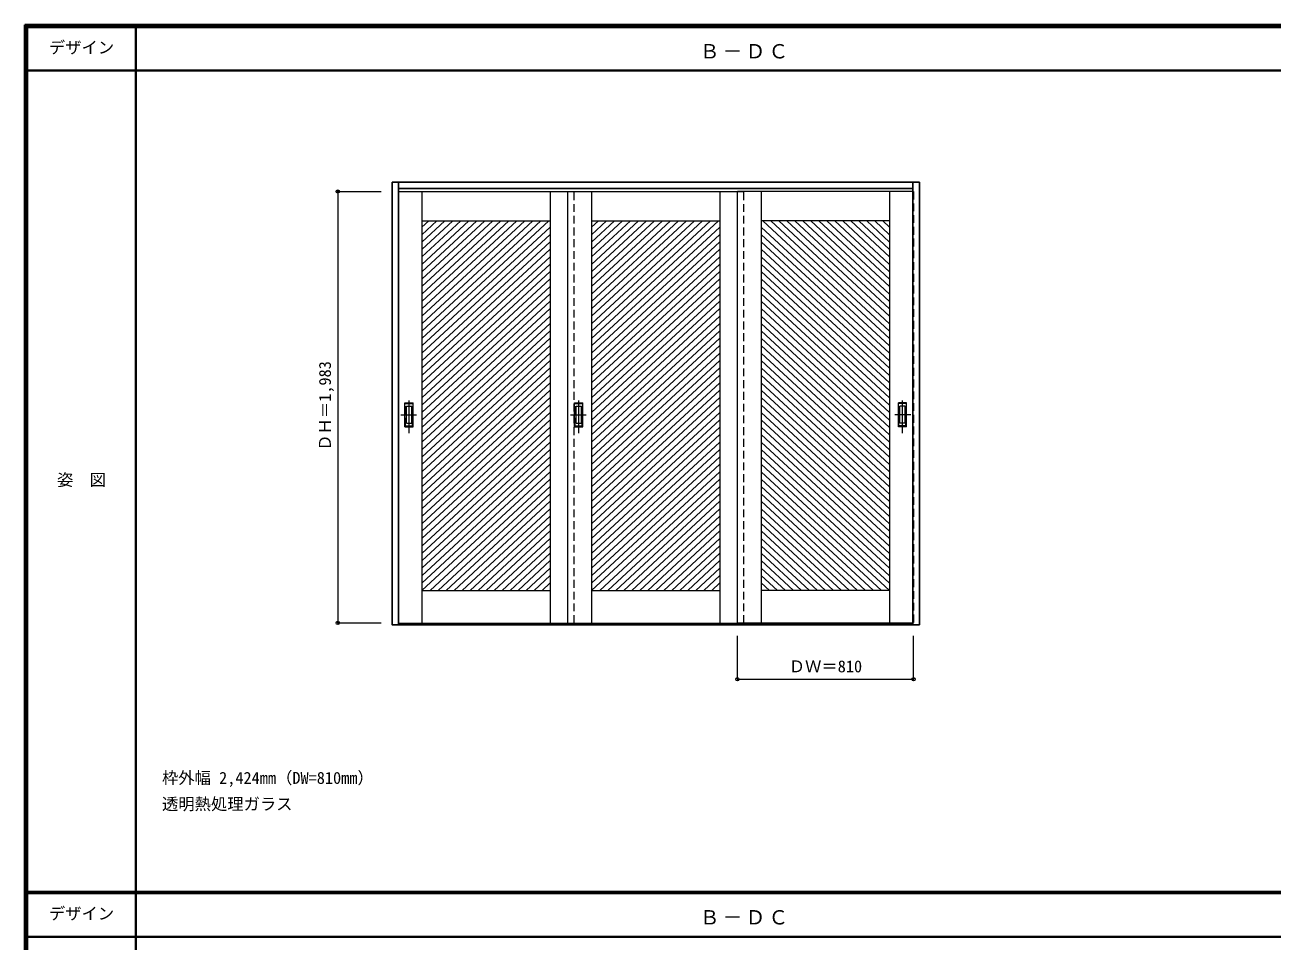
# Model space of a CAD drawing. Units: millimetres, scale not verified. Extents: x -6000 to 5700, y -4307 to 4175.
# Drawn here: x -6000 to -267, y -36 to 4175 of the extents above; entities that cross this region are included whole.
import ezdxf
from ezdxf.enums import TextEntityAlignment as Align

# ---------------------------------------------------------------- set-up
doc = ezdxf.new("R2010")
doc.units = ezdxf.units.MM
doc.header["$LTSCALE"] = 30
doc.header["$PDMODE"] = 32
doc.header["$PDSIZE"] = 15
doc.linetypes.add('CHAIN1', pattern=[8, 5, -1, 1, -1])
doc.linetypes.add('DASHED1', pattern=[1.8, 1.2, -0.6])
for name, color, linetype, lineweight in [('0-2_扉', 7, 'Continuous', 18), ('0-4_枠', 3, 'Continuous', 25), ('0-6_引手', 7, 'Continuous', 18), ('0-A_文字', 7, 'Continuous', 18), ('0-B_寸法', 4, 'Continuous', 9), ('0-C_ハッチ', 4, 'Continuous', 9), ('F-1_枠', 6, 'Continuous', 40), ('F-A_文字', 7, 'Continuous', 18)]:
    doc.layers.add(name, color=color, linetype=linetype, lineweight=lineweight)
doc.styles.add('ＭＳ ゴシック', font='')
doc.styles.get('ＭＳ ゴシック').set_extended_font_data('MS Gothic')

msp = doc.modelspace()

# ---------------------------------------------------------------- linework, layer by layer
at = {"layer": '0-2_扉', "color": 4, "linetype": 'DASHED1', "lineweight": 9}
for p, q in [((-4285, 3409), (-4285, 1426)), ((-4282, 3409), (-4285, 3409)), ((-3475, 1426), (-3475, 3409)), ((-2695, 1426), (-2695, 3409)), ((-1918, 3409), (-1915, 3409)), ((-1915, 3409), (-1915, 1426)), ((-4282, 1426), (-4285, 1426)), ((-1918, 1426), (-1915, 1426))]:
    msp.add_line(p, q, dxfattribs=at)
at = {"layer": '0-2_扉'}
for p, q in [((-4282, 3409), (-3475, 3409)), ((-4175, 3409), (-4175, 1426)), ((-3585, 3409), (-3585, 1426)), ((-3505, 1426), (-3505, 3409)), ((-3505, 3409), (-2695, 3409)), ((-3395, 3409), (-3395, 1426)), ((-2805, 3409), (-2805, 1426)), ((-1918, 3409), (-2725, 3409)), ((-2725, 1426), (-2725, 3409)), ((-2615, 3409), (-2615, 1426)), ((-2025, 3409), (-2025, 1426)), ((-4175, 3274), (-3585, 3274)), ((-3395, 3274), (-2805, 3274)), ((-2025, 3274), (-2615, 3274)), ((-4175, 1576), (-3585, 1576)), ((-3395, 1576), (-2805, 1576)), ((-2025, 1576), (-2615, 1576)), ((-4282, 1426), (-3475, 1426)), ((-3505, 1426), (-2695, 1426)), ((-1918, 1426), (-2725, 1426))]:
    msp.add_line(p, q, dxfattribs=at)
at = {"layer": '0-2_扉', "color": 3, "lineweight": 25}
msp.add_line((-2725, 1418), (-2695, 1418), dxfattribs=at)
at = {"layer": '0-4_枠'}
for p, q in [((-4312, 3453), (-1888, 3453)), ((-4282, 1418), (-4282, 3453)), ((-1918, 1418), (-1918, 3453)), ((-1888, 1418), (-1888, 3453)), ((-4282, 3423), (-1918, 3423)), ((-1918, 1421), (-4282, 1421)), ((-1918, 1418), (-4282, 1418)), ((-1888, 1418), (-1918, 1418))]:
    msp.add_line(p, q, dxfattribs=at)
msp.add_lwpolyline([(-4282, 1418), (-4312, 1418), (-4312, 3453)], dxfattribs=at)
at = {"layer": '0-6_引手', "linetype": 'CHAIN1'}
for p, q in [((-4234, 2298.27), (-4234, 2469.12)), ((-3454, 2298.27), (-3454, 2469.12)), ((-1966, 2298.27), (-1966, 2469.12)), ((-4272.07, 2383.5), (-4199.56, 2383.5)), ((-3492.07, 2383.5), (-3419.56, 2383.5)), ((-1927.93, 2383.5), (-2000.44, 2383.5))]:
    msp.add_line(p, q, dxfattribs=at)
at = {"layer": '0-6_引手'}
for p, q in [((-4253, 2438.5), (-4215, 2438.5)), ((-4253, 2328.5), (-4253, 2438.5)), ((-4246.5, 2422.5), (-4221.5, 2422.5)), ((-4246.5, 2344.5), (-4246.5, 2422.5)), ((-4221.5, 2344.5), (-4221.5, 2422.5)), ((-4215, 2328.5), (-4215, 2438.5)), ((-3473, 2438.5), (-3435, 2438.5)), ((-3473, 2328.5), (-3473, 2438.5)), ((-3466.5, 2422.5), (-3441.5, 2422.5)), ((-3466.5, 2344.5), (-3466.5, 2422.5)), ((-3441.5, 2344.5), (-3441.5, 2422.5)), ((-3435, 2328.5), (-3435, 2438.5)), ((-1947, 2438.5), (-1985, 2438.5)), ((-1985, 2328.5), (-1985, 2438.5)), ((-1953.5, 2422.5), (-1978.5, 2422.5)), ((-1978.5, 2344.5), (-1978.5, 2422.5)), ((-1953.5, 2344.5), (-1953.5, 2422.5)), ((-1947, 2328.5), (-1947, 2438.5)), ((-4253, 2328.5), (-4215, 2328.5)), ((-4246.5, 2344.5), (-4221.5, 2344.5)), ((-3473, 2328.5), (-3435, 2328.5)), ((-3466.5, 2344.5), (-3441.5, 2344.5)), ((-1947, 2328.5), (-1985, 2328.5)), ((-1953.5, 2344.5), (-1978.5, 2344.5))]:
    msp.add_line(p, q, dxfattribs=at)
at = {"layer": '0-6_引手', "linetype": 'DASHED1'}
for p, q in [((-4218, 2332.5), (-4218, 2434.5)), ((-3438, 2332.5), (-3438, 2434.5)), ((-1982, 2332.5), (-1982, 2434.5)), ((-4250, 2332.5), (-4218, 2332.5)), ((-3470, 2332.5), (-3438, 2332.5)), ((-1950, 2332.5), (-1982, 2332.5))]:
    msp.add_line(p, q, dxfattribs=at)
for points in [[(-4250, 2332.5), (-4250, 2434.5), (-4218, 2434.5)], [(-3470, 2332.5), (-3470, 2434.5), (-3438, 2434.5)], [(-1950, 2332.5), (-1950, 2434.5), (-1982, 2434.5)]]:
    msp.add_lwpolyline(points, dxfattribs=at)
at = {"layer": '0-B_寸法'}
for p, q in [((-4562, 3409.5), (-4362, 3409.5)), ((-4562, 3409.5), (-4562, 1426.5)), ((-4562, 1426.5), (-4362, 1426.5)), ((-2725, 1168), (-2725, 1368)), ((-1915, 1168), (-1915, 1368)), ((-2725, 1168), (-1915, 1168))]:
    msp.add_line(p, q, dxfattribs=at)
at = {"layer": '0-B_寸法', "color": 7}
for p in [(-4562, 3409.5), (-4562, 1426.5), (-2725, 1168), (-1915, 1168)]:
    msp.add_point(p, dxfattribs=at)
at = {"layer": '0-C_ハッチ'}
for p, q in [((-4106.86, 3274), (-4175, 3210.9)), ((-4070.06, 3274), (-4175, 3176.83)), ((-4033.26, 3274), (-4175, 3142.76)), ((-3996.47, 3274), (-4175, 3108.69)), ((-4143.65, 3274), (-4175, 3244.97)), ((-3959.67, 3274), (-4175, 3074.62)), ((-3922.87, 3274), (-4175, 3040.55)), ((-3886.08, 3274), (-4175, 3006.48)), ((-3849.28, 3274), (-4175, 2972.41)), ((-3812.48, 3274), (-4175, 2938.34)), ((-3775.69, 3274), (-4175, 2904.26)), ((-3738.89, 3274), (-4175, 2870.19)), ((-3702.09, 3274), (-4175, 2836.12)), ((-3665.3, 3274), (-4175, 2802.05)), ((-3628.5, 3274), (-4175, 2767.98)), ((-3591.7, 3274), (-4175, 2733.91)), ((-3326.86, 3274), (-3395, 3210.9)), ((-3290.06, 3274), (-3395, 3176.83)), ((-3253.26, 3274), (-3395, 3142.76)), ((-3216.47, 3274), (-3395, 3108.69)), ((-3363.65, 3274), (-3395, 3244.97)), ((-3179.67, 3274), (-3395, 3074.62)), ((-3142.87, 3274), (-3395, 3040.55)), ((-3106.08, 3274), (-3395, 3006.48)), ((-3069.28, 3274), (-3395, 2972.41)), ((-3032.48, 3274), (-3395, 2938.34)), ((-2995.69, 3274), (-3395, 2904.26)), ((-2958.89, 3274), (-3395, 2870.19)), ((-2922.09, 3274), (-3395, 2836.12)), ((-2885.3, 3274), (-3395, 2802.05)), ((-2848.5, 3274), (-3395, 2767.98)), ((-2811.7, 3274), (-3395, 2733.91)), ((-2608.3, 3274), (-2025, 2733.91)), ((-2571.5, 3274), (-2025, 2767.98)), ((-2534.71, 3274), (-2025, 2802.05)), ((-2497.91, 3274), (-2025, 2836.12)), ((-2461.11, 3274), (-2025, 2870.19)), ((-2424.32, 3274), (-2025, 2904.26)), ((-2387.52, 3274), (-2025, 2938.34)), ((-2350.72, 3274), (-2025, 2972.41)), ((-2313.93, 3274), (-2025, 3006.48)), ((-2277.13, 3274), (-2025, 3040.55)), ((-2240.33, 3274), (-2025, 3074.62)), ((-2203.53, 3274), (-2025, 3108.69)), ((-2166.74, 3274), (-2025, 3142.76)), ((-2129.94, 3274), (-2025, 3176.83)), ((-2093.14, 3274), (-2025, 3210.9)), ((-2056.35, 3274), (-2025, 3244.97)), ((-3585, 3246.13), (-4175, 2699.84)), ((-3585, 3212.06), (-4175, 2665.77)), ((-2805, 3246.13), (-3395, 2699.84)), ((-2805, 3212.06), (-3395, 2665.77)), ((-2615, 3246.13), (-2025, 2699.84)), ((-2615, 3212.06), (-2025, 2665.77)), ((-3585, 3177.99), (-4175, 2631.7)), ((-2805, 3177.99), (-3395, 2631.7)), ((-2615, 3177.99), (-2025, 2631.7)), ((-3585, 3143.92), (-4175, 2597.62)), ((-3585, 3109.85), (-4175, 2563.55)), ((-2805, 3143.92), (-3395, 2597.62)), ((-2805, 3109.85), (-3395, 2563.55)), ((-2615, 3143.92), (-2025, 2597.62)), ((-2615, 3109.85), (-2025, 2563.55)), ((-3585, 3075.78), (-4175, 2529.48)), ((-3585, 3041.71), (-4175, 2495.41)), ((-2805, 3075.78), (-3395, 2529.48)), ((-2805, 3041.71), (-3395, 2495.41)), ((-2615, 3075.78), (-2025, 2529.48)), ((-2615, 3041.71), (-2025, 2495.41)), ((-3585, 3007.64), (-4175, 2461.34)), ((-2805, 3007.64), (-3395, 2461.34)), ((-2615, 3007.64), (-2025, 2461.34)), ((-3585, 2973.57), (-4175, 2427.27)), ((-3585, 2939.49), (-4175, 2393.2)), ((-2805, 2973.57), (-3395, 2427.27)), ((-2805, 2939.49), (-3395, 2393.2)), ((-2615, 2973.57), (-2025, 2427.27)), ((-2615, 2939.49), (-2025, 2393.2)), ((-3585, 2905.42), (-4175, 2359.13)), ((-3585, 2871.35), (-4175, 2325.06)), ((-2805, 2905.42), (-3395, 2359.13)), ((-2805, 2871.35), (-3395, 2325.06)), ((-2615, 2905.42), (-2025, 2359.13)), ((-2615, 2871.35), (-2025, 2325.06)), ((-3585, 2837.28), (-4175, 2290.99)), ((-2805, 2837.28), (-3395, 2290.99)), ((-2615, 2837.28), (-2025, 2290.99)), ((-3585, 2803.21), (-4175, 2256.91)), ((-3585, 2769.14), (-4175, 2222.84)), ((-2805, 2803.21), (-3395, 2256.91)), ((-2805, 2769.14), (-3395, 2222.84)), ((-2615, 2803.21), (-2025, 2256.91)), ((-2615, 2769.14), (-2025, 2222.84)), ((-3585, 2735.07), (-4175, 2188.77)), ((-3585, 2701), (-4175, 2154.7)), ((-2805, 2735.07), (-3395, 2188.77)), ((-2805, 2701), (-3395, 2154.7)), ((-2615, 2735.07), (-2025, 2188.77)), ((-2615, 2701), (-2025, 2154.7)), ((-3585, 2666.93), (-4175, 2120.63)), ((-2805, 2666.93), (-3395, 2120.63)), ((-2615, 2666.93), (-2025, 2120.63)), ((-3585, 2632.86), (-4175, 2086.56)), ((-3585, 2598.78), (-4175, 2052.49)), ((-2805, 2632.86), (-3395, 2086.56)), ((-2805, 2598.78), (-3395, 2052.49)), ((-2615, 2632.86), (-2025, 2086.56)), ((-2615, 2598.78), (-2025, 2052.49)), ((-3585, 2564.71), (-4175, 2018.42)), ((-3585, 2530.64), (-4175, 1984.35)), ((-2805, 2564.71), (-3395, 2018.42)), ((-2805, 2530.64), (-3395, 1984.35)), ((-2615, 2564.71), (-2025, 2018.42)), ((-2615, 2530.64), (-2025, 1984.35)), ((-3585, 2496.57), (-4175, 1950.27)), ((-2805, 2496.57), (-3395, 1950.27)), ((-2615, 2496.57), (-2025, 1950.27)), ((-3585, 2462.5), (-4175, 1916.2)), ((-3585, 2428.43), (-4175, 1882.13)), ((-2805, 2462.5), (-3395, 1916.2)), ((-2805, 2428.43), (-3395, 1882.13)), ((-2615, 2462.5), (-2025, 1916.2)), ((-2615, 2428.43), (-2025, 1882.13)), ((-3585, 2394.36), (-4175, 1848.06)), ((-3585, 2360.29), (-4175, 1813.99)), ((-2805, 2394.36), (-3395, 1848.06)), ((-2805, 2360.29), (-3395, 1813.99)), ((-2615, 2394.36), (-2025, 1848.06)), ((-2615, 2360.29), (-2025, 1813.99)), ((-3585, 2326.22), (-4175, 1779.92)), ((-2805, 2326.22), (-3395, 1779.92)), ((-2615, 2326.22), (-2025, 1779.92)), ((-3585, 2292.14), (-4175, 1745.85)), ((-3585, 2258.07), (-4175, 1711.78)), ((-2805, 2292.14), (-3395, 1745.85)), ((-2805, 2258.07), (-3395, 1711.78)), ((-2615, 2292.14), (-2025, 1745.85)), ((-2615, 2258.07), (-2025, 1711.78)), ((-3585, 2224), (-4175, 1677.71)), ((-3585, 2189.93), (-4175, 1643.64)), ((-2805, 2224), (-3395, 1677.71)), ((-2805, 2189.93), (-3395, 1643.64)), ((-2615, 2224), (-2025, 1677.71)), ((-2615, 2189.93), (-2025, 1643.64)), ((-3585, 2155.86), (-4175, 1609.56)), ((-3585, 2121.79), (-4175, 1575.49)), ((-2805, 2155.86), (-3395, 1609.56)), ((-2805, 2121.79), (-3395, 1575.49)), ((-2615, 2155.86), (-2025, 1609.56)), ((-2615, 2121.79), (-2025, 1575.49)), ((-3585, 2087.72), (-4137.66, 1576)), ((-2805, 2087.72), (-3357.66, 1576)), ((-2615, 2087.72), (-2062.34, 1576)), ((-3585, 2053.65), (-4100.86, 1576)), ((-3585, 2019.58), (-4064.06, 1576)), ((-2805, 2053.65), (-3320.86, 1576)), ((-2805, 2019.58), (-3284.06, 1576)), ((-2615, 2053.65), (-2099.14, 1576)), ((-2615, 2019.58), (-2135.94, 1576)), ((-3585, 1985.51), (-4027.27, 1576)), ((-3585, 1951.43), (-3990.47, 1576)), ((-2805, 1985.51), (-3247.27, 1576)), ((-2805, 1951.43), (-3210.47, 1576)), ((-2615, 1985.51), (-2172.73, 1576)), ((-2615, 1951.43), (-2209.53, 1576)), ((-3585, 1917.36), (-3953.67, 1576)), ((-2805, 1917.36), (-3173.67, 1576)), ((-2615, 1917.36), (-2246.33, 1576)), ((-3585, 1883.29), (-3916.88, 1576)), ((-3585, 1849.22), (-3880.08, 1576)), ((-2805, 1883.29), (-3136.88, 1576)), ((-2805, 1849.22), (-3100.08, 1576)), ((-2615, 1883.29), (-2283.13, 1576)), ((-2615, 1849.22), (-2319.92, 1576)), ((-3585, 1815.15), (-3843.28, 1576)), ((-3585, 1781.08), (-3806.49, 1576)), ((-2805, 1815.15), (-3063.28, 1576)), ((-2805, 1781.08), (-3026.49, 1576)), ((-2615, 1815.15), (-2356.72, 1576)), ((-2615, 1781.08), (-2393.52, 1576)), ((-3585, 1747.01), (-3769.69, 1576)), ((-2805, 1747.01), (-2989.69, 1576)), ((-2615, 1747.01), (-2430.31, 1576)), ((-3585, 1712.94), (-3732.89, 1576)), ((-3585, 1678.87), (-3696.09, 1576)), ((-2805, 1712.94), (-2952.89, 1576)), ((-2805, 1678.87), (-2916.09, 1576)), ((-2615, 1712.94), (-2467.11, 1576)), ((-2615, 1678.87), (-2503.91, 1576)), ((-3585, 1644.79), (-3659.3, 1576)), ((-3585, 1610.72), (-3622.5, 1576)), ((-2805, 1644.79), (-2879.3, 1576)), ((-2805, 1610.72), (-2842.5, 1576)), ((-2615, 1644.79), (-2540.7, 1576)), ((-2615, 1610.72), (-2577.5, 1576))]:
    msp.add_line(p, q, dxfattribs=at)
at = {"layer": 'F-1_枠'}
for p, q in [((-6000, 4175), (5700, 4175)), ((-6000, 4175), (-6000, -4205)), ((-6000, 4170), (5700, 4170)), ((-6000, 4165), (5700, 4165)), ((-5995, 4175), (-5995, -4205)), ((-5990, 4175), (-5990, -4205)), ((-5490, 4175), (-5490, -3790)), ((-6000, 3965), (5700, 3965)), ((-6000, 190.5), (5700, 190.5)), ((-6000, 187.5), (5700, 187.5)), ((-6000, 184.5), (5700, 184.5)), ((-6000, -15.5), (5700, -15.5))]:
    msp.add_line(p, q, dxfattribs=at)

# ---------------------------------------------------------------- texts
at = {"layer": '0-A_文字', "style": 'ＭＳ ゴシック'}
for s, p in [('枠外幅 2,424mm（DW=810mm）', (-5370, 670.5)), ('透明熱処理ガラス', (-5370, 550.5))]:
    msp.add_text(s, height=54.99, dxfattribs=at).set_placement(p, align=Align.BOTTOM_LEFT)
at = {"layer": '0-A_文字', "char_height": 65.98, "attachment_point": 7, "style": 'ＭＳ ゴシック'}
for insert in [(-2897.5, 4020), (-2897.5, 39.5)]:
    msp.add_mtext('\\T1.17;Ｂ－ＤＣ', dxfattribs=dict(at, insert=insert))
at = {"layer": '0-B_寸法', "color": 7, "style": 'ＭＳ ゴシック'}
msp.add_text('ＤＨ＝1,983', height=54.99, rotation=90, dxfattribs=at).set_placement((-4577, 2217.75), align=Align.BOTTOM_LEFT)
msp.add_text('ＤＷ＝810', height=54.99, dxfattribs=at).set_placement((-2488.75, 1183), align=Align.BOTTOM_LEFT)
at = {"layer": 'F-A_文字', "style": 'ＭＳ ゴシック'}
for s, p in [('デザイン', (-5890, 4027.5)), ('姿\u3000図', (-5852.5, 2040.25)), ('デザイン', (-5890, 47))]:
    msp.add_text(s, height=54.99, dxfattribs=at).set_placement(p, align=Align.BOTTOM_LEFT)

doc.saveas('drawing.dxf')
